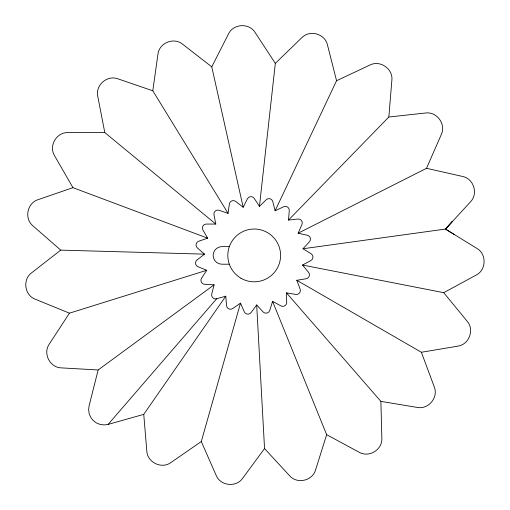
<?xml version="1.0" encoding="UTF-8"?>
<svg xmlns="http://www.w3.org/2000/svg" width="510" height="510" viewBox="0 0 510 510"><rect width="100%" height="100%" fill="white"/><g stroke="black" fill="none" stroke-linecap="round" stroke-linejoin="round"><path stroke-width="0.76" d="M288.501 220.078L289.285 210.63A3.933 3.933 0 0 0 283.688 206.748L275.113 210.789L272.793 201.597A3.933 3.933 0 0 0 266.239 199.741L259.443 206.352L254.26 198.409A3.933 3.933 0 0 0 247.458 198.785L243.174 207.238L235.697 201.418A3.933 3.933 0 0 0 229.385 203.974L228.078 213.365L219.115 210.286A3.933 3.933 0 0 0 213.977 214.755L215.794 224.056L206.314 224.056A3.933 3.933 0 0 0 202.903 229.953L207.64 238.164L198.677 241.236A3.933 3.933 0 0 0 197.364 247.917L204.51 254.146L197.026 259.966A3.933 3.933 0 0 0 197.963 266.711L206.741 270.287L201.552 278.218A3.933 3.933 0 0 0 204.625 284.293L214.092 284.822L211.758 294.009A3.933 3.933 0 0 0 216.642 298.764L225.764 296.189L226.542 305.63A3.933 3.933 0 0 0 232.7 308.544L240.49 303.144L244.296 311.827A3.933 3.933 0 0 0 251.067 312.579L256.683 304.942L263.103 311.922A3.933 3.933 0 0 0 269.745 310.431L272.582 301.384L280.914 305.904A3.933 3.933 0 0 0 286.716 302.341L286.461 292.861L295.813 294.429A3.933 3.933 0 0 0 300.141 289.17L296.82 280.29L306.172 278.734A3.933 3.933 0 0 0 308.563 272.359L302.538 265.041L310.877 260.534A3.933 3.933 0 0 0 311.068 253.725L302.997 248.752L309.417 241.785A3.933 3.933 0 0 0 307.39 235.282L298.14 233.204L301.952 224.527A3.933 3.933 0 0 0 297.916 219.039L288.501 220.078L388.741 117.115M259.443 206.352L275.311 63.527M201.335 441.405L240.49 303.144M275.113 210.789L336.498 80.861M143.833 414.241L225.764 296.189M108.222 424.294L216.642 298.764M445.479 229.06L452.536 221.27L445.459 229.06L476.958 248.466C486.808 254.127 486.361 269.956 476.212 275.056L443.706 292.676L467.173 321.249C474.651 329.798 469.092 344.632 457.833 346.156L421.368 352.27L434.284 386.911C438.575 397.43 428.502 409.651 417.365 407.439L380.887 401.376L381.856 438.339C382.5 449.68 369.004 457.967 359.187 452.262L326.655 434.686L315.569 469.959C312.496 480.892 297.043 484.347 289.603 475.76L264.55 448.577L242.607 478.335C236.155 487.681 220.409 485.934 216.17 475.397L201.291 441.545L170.875 462.57C161.74 469.315 147.422 462.551 146.823 451.21L143.75 414.362L108.107 424.422L104.257 424.945L100.202 424.479L96.422 422.962L93.266 420.597L90.818 417.505L89.199 413.763L88.625 409.728L89.097 405.813L98.15 369.967L61.232 367.876C49.878 367.582 42.732 353.449 49.234 344.135L69.436 313.166L35.196 299.204C24.556 295.245 22.383 279.556 31.556 272.856L60.722 250.123L32.876 225.802C24.091 218.599 27.132 203.056 37.982 199.697L72.949 187.667L54.506 155.62C48.539 145.956 56.463 132.243 67.817 132.587L104.792 132.562L97.754 96.262C95.249 85.189 107.196 74.791 117.823 78.801L152.802 90.786L157.934 54.168C159.165 42.878 173.84 36.924 182.586 44.172L211.777 66.861L228.518 33.896C233.351 23.613 249.16 22.746 255.083 32.442L275.323 63.38L301.863 37.638C309.768 29.478 325.004 33.794 327.458 44.886L336.562 80.727L370.018 64.993C380.148 59.842 393.153 68.876 391.878 80.159L388.843 117.013L425.601 112.997C436.847 111.416 446.224 124.179 441.348 134.436L426.513 168.306L462.583 176.447C473.733 178.602 478.456 193.717 470.513 201.839L445.459 229.06L454.474 234.632M98.271 369.877L214.092 284.822M298.14 233.204L426.385 168.376M69.577 313.127L206.741 270.287M302.997 248.752L445.243 229.092M229.328 246.617L221.952 246.617A8.797 8.797 0 0 0 213.154 255.414A8.797 8.797 0 0 0 221.952 264.212L229.328 264.212M60.868 250.129L204.51 254.146M302.538 265.041L443.566 292.644M73.083 187.718L207.64 238.164M296.82 280.29L421.241 352.193M104.907 132.657L215.794 224.056M286.461 292.861L380.791 401.268M152.879 90.914L228.078 213.365M272.582 301.384L326.598 434.545M211.809 67.008L243.174 207.238M256.683 304.942L264.537 448.43M241.013 278.269A26.392 26.392 0 0 0 280.602 255.414A26.392 26.392 0 0 0 241.013 232.56A26.392 26.392 0 0 0 241.013 278.269"/></g></svg>
